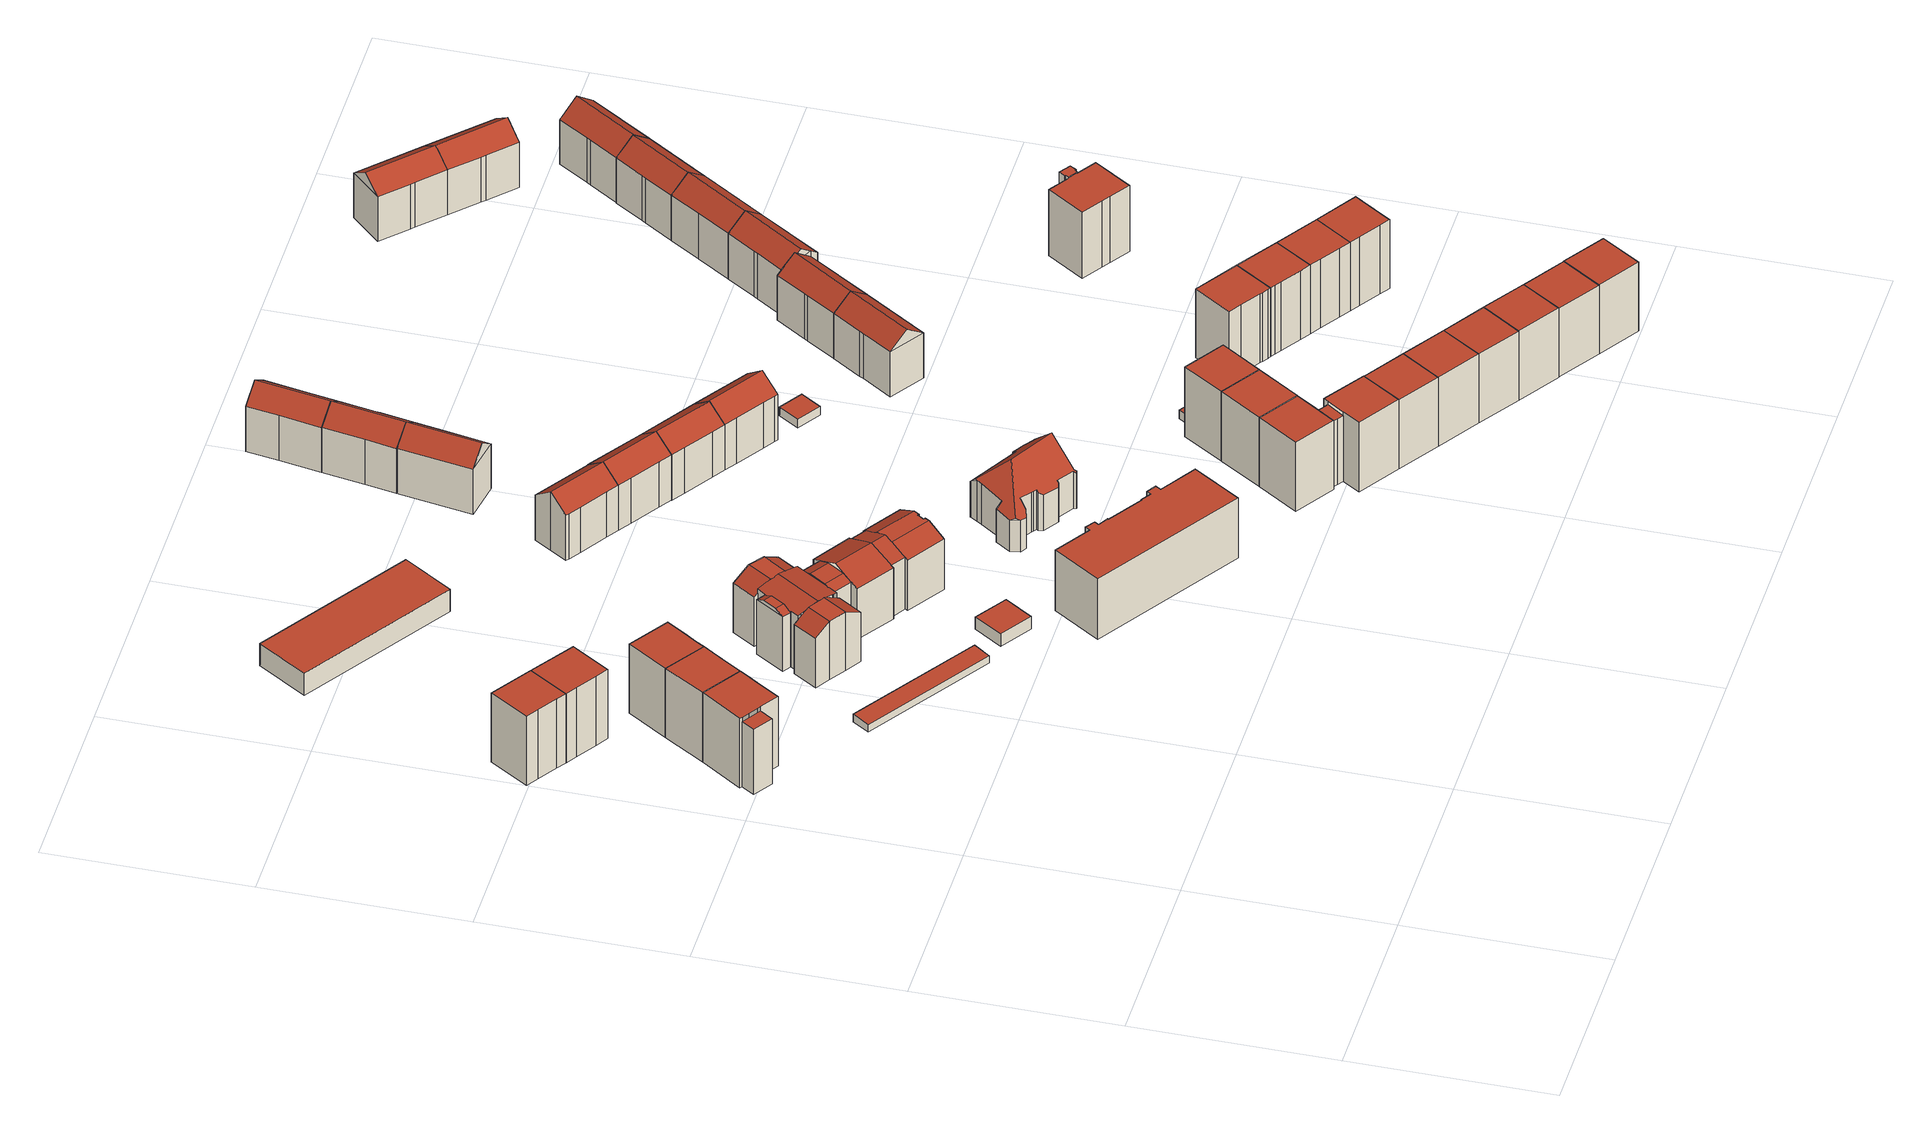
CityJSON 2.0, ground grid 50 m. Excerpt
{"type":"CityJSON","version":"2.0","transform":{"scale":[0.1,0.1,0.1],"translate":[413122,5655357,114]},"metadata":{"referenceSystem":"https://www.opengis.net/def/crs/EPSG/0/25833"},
"CityObjects":{
"building1":{"type":"Building","attributes":{"Gemeindeschluessel":14612000,"Geometrietyp2DReferenz":"3000","function":"31001_9998","roofType":"9999"},"children":["building1-1","building1-2"]},
"building1-1":{"type":"BuildingPart","attributes":{"Dachtyp_tdc":"tdcPolyFlatRoof","Dachneigung":0,"QualitaetDacherkennung":45,"Geometrietyp2DReferenz":"3000","measuredHeight":18.63,"roofType":"1000"},"parents":["building1"],"geometry":[{"type":"MultiSurface","lod":"2","boundaries":[[[0,1,2,3]],[[1,4,5,2]],[[6,0,3,7]],[[6,4,1,0]],[[3,2,5,7]]],"semantics":{"surfaces":[{"type":"WallSurface"},{"type":"RoofSurface"},{"type":"GroundSurface"}],"values":[0,0,0,1,2]}}]},
"building1-2":{"type":"BuildingPart","attributes":{"Dachtyp_tdc":"tdcPolyFlatRoof","Dachneigung":0,"QualitaetDacherkennung":56,"Geometrietyp2DReferenz":"3000","measuredHeight":19.78,"roofType":"1000"},"parents":["building1"],"geometry":[{"type":"MultiSurface","lod":"2","boundaries":[[[8,9,10,11]],[[9,12,13,10]],[[12,14,15,13]],[[14,16,17,15]],[[16,18,6,7,17]],[[19,5,4]],[[19,20,21,5]],[[20,22,23,21]],[[22,8,11,23]],[[22,20,19,18,16,14,12,9,8]],[[11,10,13,15,17,7,5,21,23]]],"semantics":{"surfaces":[{"type":"WallSurface"},{"type":"RoofSurface"},{"type":"GroundSurface"}],"values":[0,0,0,0,0,0,0,0,0,1,2]}}]},
"building2":{"type":"Building","attributes":{"Dachtyp_tdc":"tdcPolyFlatRoof","Gemeindeschluessel":14612000,"Dachneigung":0,"QualitaetDacherkennung":53,"Geometrietyp2DReferenz":"3000","measuredHeight":19.73,"function":"31001_9998","roofType":"1000"},"geometry":[{"type":"Solid","lod":"2","boundaries":[[[[24,25,26,27]],[[25,28,29,26]],[[28,30,31,29]],[[30,32,33,31]],[[32,34,35,33]],[[34,24,27,35]],[[34,32,30,28,25,24]],[[27,26,29,31,33,35]]]],"semantics":{"surfaces":[{"type":"WallSurface"},{"type":"RoofSurface"},{"type":"GroundSurface"}],"values":[[0,0,0,0,0,0,1,2]]}}]},
"building3":{"type":"Building","attributes":{"Dachtyp_tdc":"tdcPolyFlatRoof","Gemeindeschluessel":14612000,"Dachneigung":0,"QualitaetDacherkennung":61,"Geometrietyp2DReferenz":"3000","measuredHeight":19.73,"function":"31001_9998","roofType":"1000"},"geometry":[{"type":"Solid","lod":"2","boundaries":[[[[22,36,37,23]],[[36,38,39,37]],[[38,40,41,39]],[[40,42,43,41]],[[42,44,45,43]],[[44,8,11,45]],[[8,22,23,11]],[[8,44,42,40,38,36,22]],[[23,37,39,41,43,45,11]]]],"semantics":{"surfaces":[{"type":"WallSurface"},{"type":"RoofSurface"},{"type":"GroundSurface"}],"values":[[0,0,0,0,0,0,0,1,2]]}}]},
"building4":{"type":"Building","attributes":{"Dachtyp_tdc":"tdcPolyFlatRoof","Gemeindeschluessel":14612000,"Dachneigung":0,"QualitaetDacherkennung":51,"Geometrietyp2DReferenz":"3000","measuredHeight":19.72,"function":"31001_9998","roofType":"1000"},"geometry":[{"type":"Solid","lod":"2","boundaries":[[[[46,32,33,47]],[[32,30,31,33]],[[30,48,49,31]],[[48,50,51,49]],[[50,52,53,51]],[[52,46,47,53]],[[52,50,48,30,32,46]],[[47,33,31,49,51,53]]]],"semantics":{"surfaces":[{"type":"WallSurface"},{"type":"RoofSurface"},{"type":"GroundSurface"}],"values":[[0,0,0,0,0,0,1,2]]}}]},
"building5":{"type":"Building","attributes":{"Dachtyp_tdc":"tdcPolyFlatRoof","Gemeindeschluessel":14612000,"Dachneigung":0,"QualitaetDacherkennung":56,"Geometrietyp2DReferenz":"3000","measuredHeight":19.7,"function":"31001_9998","roofType":"1000"},"geometry":[{"type":"Solid","lod":"2","boundaries":[[[[54,55,56,57]],[[55,58,39,56]],[[58,59,37,39]],[[59,60,61,37]],[[60,62,63,61]],[[62,64,65,63]],[[64,54,57,65]],[[64,62,60,59,58,55,54]],[[57,56,39,37,61,63,65]]]],"semantics":{"surfaces":[{"type":"WallSurface"},{"type":"RoofSurface"},{"type":"GroundSurface"}],"values":[[0,0,0,0,0,0,0,1,2]]}}]},
"building6":{"type":"Building","attributes":{"Dachtyp_tdc":"tdcPolyFlatRoof","Gemeindeschluessel":14612000,"Dachneigung":2.85,"QualitaetDacherkennung":81,"Geometrietyp2DReferenz":"3000","measuredHeight":2.35,"function":"31001_2463","roofType":"2100"},"geometry":[{"type":"Solid","lod":"2","boundaries":[[[[66,67,68,69]],[[67,70,71,68]],[[70,72,73,71]],[[72,66,69,73]],[[72,70,67,66]],[[69,68,71,73]]]],"semantics":{"surfaces":[{"type":"WallSurface"},{"type":"RoofSurface"},{"type":"GroundSurface"}],"values":[[0,0,0,0,1,2]]}}]},
"building7":{"type":"Building","attributes":{"Dachtyp_tdc":"tdcPolyFlatRoof","Gemeindeschluessel":14612000,"Dachneigung":0,"QualitaetDacherkennung":74,"Geometrietyp2DReferenz":"3000","measuredHeight":3.48,"function":"31001_9998","roofType":"1000"},"geometry":[{"type":"Solid","lod":"2","boundaries":[[[[74,75,76,77]],[[75,78,79,76]],[[78,80,81,79]],[[80,74,77,81]],[[80,78,75,74]],[[77,76,79,81]]]],"semantics":{"surfaces":[{"type":"WallSurface"},{"type":"RoofSurface"},{"type":"GroundSurface"}],"values":[[0,0,0,0,1,2]]}}]},
"building8":{"type":"Building","attributes":{"Dachtyp_tdc":"tdcPolyFlatRoof","Gemeindeschluessel":14612000,"Dachneigung":0,"QualitaetDacherkennung":88,"Geometrietyp2DReferenz":"3000","measuredHeight":6.28,"function":"31001_9998","roofType":"1000"},"geometry":[{"type":"Solid","lod":"2","boundaries":[[[[82,83,84,85]],[[82,86,87,83]],[[84,88,89,85]],[[83,87,88,84]],[[87,86,89,88]],[[86,82,85,89]]]],"semantics":{"surfaces":[{"type":"WallSurface"},{"type":"RoofSurface"},{"type":"GroundSurface"}],"values":[[0,1,2,0,0,0]]}}]},
"building9":{"type":"Building","attributes":{"Gemeindeschluessel":14612000,"Geometrietyp2DReferenz":"3000","function":"31001_9998","roofType":"9999"},"children":["building9-1","building9-2","building9-3","building9-4","building9-5","building9-6","building9-7","building9-8"]},
"building9-1":{"type":"BuildingPart","attributes":{"Dachtyp_tdc":"tdcGableRoof","Dachneigung":22.17,"QualitaetDacherkennung":60,"Geometrietyp2DReferenz":"3000","measuredHeight":17.48,"roofType":"3100"},"parents":["building9"],"geometry":[{"type":"MultiSurface","lod":"2","boundaries":[[[90,91,92,93]],[[91,94,95,92]],[[96,97,98,99]],[[97,100,101,98]],[[100,102,103,101]],[[102,104,103]],[[105,106,107]],[[105,90,93,106]],[[108,102,100,97,96,109,110,111]],[[111,112,113,94,91,90,105,108]],[[93,92,95,114,99,98,101,103,115,116,117,106]]],"semantics":{"surfaces":[{"type":"WallSurface"},{"type":"RoofSurface"},{"type":"GroundSurface"}],"values":[0,0,0,0,0,0,0,0,1,1,2]}}]},
"building9-2":{"type":"BuildingPart","attributes":{"Dachtyp_tdc":"tdcCutGableRoof","Dachneigung":24.83,"QualitaetDacherkennung":53,"Geometrietyp2DReferenz":"3000","measuredHeight":16.72,"roofType":"9999"},"parents":["building9"],"geometry":[{"type":"MultiSurface","lod":"2","boundaries":[[[118,119,120,121]],[[119,122,123,120]],[[122,124,125,123]],[[124,126,127,125]],[[126,128,129,127]],[[130,131,132,133]],[[131,134,135,132]],[[134,136,137,135]],[[136,138,139,137]],[[138,140,141,139]],[[140,118,121,141]],[[136,134,131,130,142,143,144]],[[145,146,147,128,126,124,122]],[[144,148,149,145,122,119,118,140,138,136]],[[121,120,123,125,127,129,150,151,133,132,135,137,139,141]]],"semantics":{"surfaces":[{"type":"WallSurface"},{"type":"RoofSurface"},{"type":"GroundSurface"}],"values":[0,0,0,0,0,0,0,0,0,0,0,1,1,1,2]}}]},
"building9-3":{"type":"BuildingPart","attributes":{"Dachtyp_tdc":"tdcGableRoof","Dachneigung":21.96,"QualitaetDacherkennung":65,"Geometrietyp2DReferenz":"3000","measuredHeight":17.43,"roofType":"3100"},"parents":["building9"],"geometry":[{"type":"MultiSurface","lod":"2","boundaries":[[[128,96,99,129]],[[152,95,94]],[[152,153,133,95]],[[153,130,133]],[[128,146,154,149,155,156,157,110,96]],[[152,112,156,155,148,158,143,153]],[[99,114,95,133,151,150,129]]],"semantics":{"surfaces":[{"type":"WallSurface"},{"type":"RoofSurface"},{"type":"GroundSurface"}],"values":[0,0,0,0,1,1,2]}}]},
"building9-4":{"type":"BuildingPart","attributes":{"Dachtyp_tdc":"tdcCutGableRoof","Dachneigung":28.49,"QualitaetDacherkennung":46,"Geometrietyp2DReferenz":"3000","measuredHeight":16.68,"roofType":"9999"},"parents":["building9"],"geometry":[{"type":"MultiSurface","lod":"2","boundaries":[[[159,160,161,162]],[[160,163,164,161]],[[163,165,166,164]],[[165,167,168,166]],[[167,169,170,168]],[[169,171,172,170]],[[171,173,174,172]],[[165,163,160,159,175,176,177]],[[178,179,173,171,169,167]],[[177,180,181,178,167,165]],[[162,161,164,166,168,170,172,174,182,183]]],"semantics":{"surfaces":[{"type":"WallSurface"},{"type":"RoofSurface"},{"type":"GroundSurface"}],"values":[0,0,0,0,0,0,0,1,1,1,2]}}]},
"building9-5":{"type":"BuildingPart","attributes":{"Dachtyp_tdc":"tdcCutGableRoof","Dachneigung":29.51,"QualitaetDacherkennung":45,"Geometrietyp2DReferenz":"3000","measuredHeight":16.69,"roofType":"9999"},"parents":["building9"],"geometry":[{"type":"MultiSurface","lod":"2","boundaries":[[[184,185,186,187,188,189,190,191]],[[192,193,194,195,196,197,198]],[[191,199,200,192,198,184]],[[201,202,203,204,205,206,207,208,209,210,211,212]],[[188,187,202,201]],[[187,186,203,202]],[[186,185,204,203]],[[185,184,205,204]],[[184,198,206,205]],[[198,197,207,206]],[[197,196,208,207]],[[196,195,209,208]],[[195,194,210,209]]],"semantics":{"surfaces":[{"type":"RoofSurface"},{"type":"GroundSurface"},{"type":"WallSurface"}],"values":[0,0,0,1,2,2,2,2,2,2,2,2,2]}}]},
"building9-6":{"type":"BuildingPart","attributes":{"Dachtyp_tdc":"tdcCutGableRoof","Dachneigung":0.643,"QualitaetDacherkennung":54,"Geometrietyp2DReferenz":"3000","measuredHeight":16.39,"roofType":"9999"},"parents":["building9"],"geometry":[{"type":"MultiSurface","lod":"2","boundaries":[[[104,213,214,103]],[[215,107,106,216]],[[217,218,213,104,219]],[[220,107,215,221,222]],[[219,223,220,222,217]],[[103,214,224,225,216,106,117,116,115]]],"semantics":{"surfaces":[{"type":"WallSurface"},{"type":"RoofSurface"},{"type":"GroundSurface"}],"values":[0,0,1,1,1,2]}}]},
"building9-7":{"type":"BuildingPart","attributes":{"Dachtyp_tdc":"tdcGableRoof","Dachneigung":10.45,"QualitaetDacherkennung":48,"Geometrietyp2DReferenz":"3000","measuredHeight":16.95,"roofType":"3100"},"parents":["building9"],"geometry":[{"type":"MultiSurface","lod":"2","boundaries":[[[226,227,228]],[[226,229,159,162,227]],[[230,231,216,174,173]],[[231,215,216]],[[232,214,213]],[[232,233,188,201,214]],[[234,235,236,210,194]],[[235,237,238,239,236]],[[237,235,234,240,200,241,242,180,243,176,229,226,244,245]],[[246,247,248,178,181,242,241,199,249,190,250]],[[232,246,250,233]],[[230,248,247,231]],[[231,247,246,232,218,251,252,221]],[[227,162,183,182,174,216,225,224,214,201,212,211,210,236,239]]],"semantics":{"surfaces":[{"type":"WallSurface"},{"type":"RoofSurface"},{"type":"GroundSurface"}],"values":[0,0,0,0,0,0,0,0,1,1,0,0,0,2]}}]},
"building9-8":{"type":"BuildingPart","attributes":{"Dachtyp_tdc":"tdcCutGableRoof","Dachneigung":0.31,"QualitaetDacherkennung":66,"Geometrietyp2DReferenz":"3000","measuredHeight":16.68,"roofType":"9999"},"parents":["building9"],"geometry":[{"type":"MultiSurface","lod":"2","boundaries":[[[238,253,254,239]],[[253,255,256,254]],[[255,228,227,256]],[[253,238,245,257,258]],[[255,253,258,259]],[[228,255,259,260,244]],[[259,258,257,260]],[[239,254,256,227]]],"semantics":{"surfaces":[{"type":"WallSurface"},{"type":"RoofSurface"},{"type":"GroundSurface"}],"values":[0,0,0,1,0,1,1,2]}}]},
"building10":{"type":"Building","attributes":{"Dachtyp_tdc":"tdcPolyFlatRoof","Gemeindeschluessel":14612000,"Dachneigung":0,"QualitaetDacherkennung":53,"Geometrietyp2DReferenz":"3000","measuredHeight":17.17,"function":"31001_9998","roofType":"1000"},"geometry":[{"type":"Solid","lod":"2","boundaries":[[[[261,262,263,264]],[[262,265,266,263]],[[265,267,268,266]],[[267,269,270,268]],[[269,271,272,270]],[[271,273,274,272]],[[273,275,276,274]],[[275,277,278,276]],[[277,279,280,278]],[[279,281,282,280]],[[281,283,284,282]],[[283,285,286,284]],[[285,287,288,286]],[[287,289,290,288]],[[289,291,292,290]],[[291,261,264,292]],[[291,289,287,285,283,281,279,277,275,273,271,269,267,265,262,261]],[[264,263,266,268,270,272,274,276,278,280,282,284,286,288,290,292]]]],"semantics":{"surfaces":[{"type":"WallSurface"},{"type":"RoofSurface"},{"type":"GroundSurface"}],"values":[[0,0,0,0,0,0,0,0,0,0,0,0,0,0,0,0,1,2]]}}]},
"building11":{"type":"Building","attributes":{"Dachtyp_tdc":"tdcGableRoof","Gemeindeschluessel":14612000,"Dachneigung":36.91,"QualitaetDacherkennung":78,"Geometrietyp2DReferenz":"3000","measuredHeight":16.64,"function":"31001_9998","roofType":"3100"},"geometry":[{"type":"Solid","lod":"2","boundaries":[[[[293,294,295,296]],[[294,297,298,295]],[[297,299,300,298]],[[299,301,302,300]],[[301,303,304,302]],[[303,305,306,304]],[[305,307,308,306]],[[307,309,310,308]],[[309,293,296,310]],[[305,303,301,299,297,294,293]],[[293,309,307,305]],[[296,295,298,300,302,304,306,308,310]]]],"semantics":{"surfaces":[{"type":"WallSurface"},{"type":"RoofSurface"},{"type":"GroundSurface"}],"values":[[0,0,0,0,0,0,0,0,0,1,1,2]]}}]},
"building12":{"type":"Building","attributes":{"Dachtyp_tdc":"tdcFreeFormRoof","Gemeindeschluessel":14612000,"Dachneigung":39.44,"QualitaetDacherkennung":26,"Geometrietyp2DReferenz":"3000","measuredHeight":16.74,"function":"31001_9998","roofType":"5000"},"geometry":[{"type":"Solid","lod":"2","boundaries":[[[[311,312,313,314]],[[312,315,316,313]],[[315,317,318,316]],[[317,319,320,318]],[[319,321,322,320]],[[321,323,324,322]],[[323,325,326,324]],[[325,327,328,326]],[[327,329,330,328]],[[329,331,332,330]],[[331,333,334,332]],[[333,335,336,334]],[[335,337,338,336]],[[337,339,340,338]],[[339,341,342,340]],[[341,343,344,342]],[[343,345,346,344]],[[345,347,348,346]],[[347,349,350,348]],[[349,351,352,350]],[[351,353,354,352]],[[353,355,356,354]],[[355,357,358,356]],[[357,359,360,358]],[[359,361,362,360]],[[361,363,364,362]],[[363,365,366,364]],[[365,367,368,366]],[[367,369,370,368]],[[369,371,372,370]],[[371,373,374,372]],[[373,375,376,374]],[[375,377,378,376]],[[377,311,314,378]],[[379,380,363,361,359,357,355,381]],[[351,349,347,345,343,341,339,337,335,333,331,329,327,325,323,382,379,381,353]],[[382,321,319,317,315,312,311,377,375,373,371,369,367,365,380,379]],[[323,321,382]],[[355,353,381]],[[365,363,380]],[[314,313,316,318,320,322,324,326,328,330,332,334,336,338,340,342,344,346,348,350,352,354,356,358,360,362,364,366,368,370,372,374,376,378]]]],"semantics":{"surfaces":[{"type":"WallSurface"},{"type":"RoofSurface"},{"type":"GroundSurface"}],"values":[[0,0,0,0,0,0,0,0,0,0,0,0,0,0,0,0,0,0,0,0,0,0,0,0,0,0,0,0,0,0,0,0,0,0,1,1,1,0,0,0,2]]}}]},
"building13":{"type":"Building","attributes":{"Dachtyp_tdc":"tdcPolyFlatRoof","Gemeindeschluessel":14612000,"Dachneigung":0,"QualitaetDacherkennung":52,"Geometrietyp2DReferenz":"3000","measuredHeight":19.68,"function":"31001_9998","roofType":"1000"},"geometry":[{"type":"Solid","lod":"2","boundaries":[[[[383,384,385,386]],[[384,387,388,385]],[[387,389,390,388]],[[389,391,392,390]],[[391,393,394,392]],[[393,383,386,394]],[[393,391,389,387,384,383]],[[386,385,388,390,392,394]]]],"semantics":{"surfaces":[{"type":"WallSurface"},{"type":"RoofSurface"},{"type":"GroundSurface"}],"values":[[0,0,0,0,0,0,1,2]]}}]},
"building14":{"type":"Building","attributes":{"Dachtyp_tdc":"tdcGableRoof","Gemeindeschluessel":14612000,"Dachneigung":36.94,"QualitaetDacherkennung":76,"Geometrietyp2DReferenz":"3000","measuredHeight":16.65,"function":"31001_9998","roofType":"3100"},"geometry":[{"type":"Solid","lod":"2","boundaries":[[[[395,294,295,396]],[[294,293,296,295]],[[293,397,310,296]],[[397,398,399,310]],[[398,400,401,399]],[[400,402,403,401]],[[402,404,405,403]],[[404,395,396,405]],[[400,398,397,293]],[[293,294,395,404,402,400]],[[396,295,296,310,399,401,403,405]]]],"semantics":{"surfaces":[{"type":"WallSurface"},{"type":"RoofSurface"},{"type":"GroundSurface"}],"values":[[0,0,0,0,0,0,0,0,1,1,2]]}}]},
"building15":{"type":"Building","attributes":{"Gemeindeschluessel":14612000,"Geometrietyp2DReferenz":"3000","function":"31001_9998","roofType":"9999"},"children":["building15-1","building15-2"]},
"building15-1":{"type":"BuildingPart","attributes":{"Dachtyp_tdc":"tdcPolyFlatRoof","Dachneigung":0,"QualitaetDacherkennung":47,"Geometrietyp2DReferenz":"3000","measuredHeight":19.75,"roofType":"1000"},"parents":["building15"],"geometry":[{"type":"MultiSurface","lod":"2","boundaries":[[[406,407,408,409]],[[407,410,411,408]],[[410,412,411]],[[413,414,415]],[[413,416,417,414]],[[416,418,419,417]],[[418,406,409,419]],[[418,416,413,410,407,406]],[[409,408,411,414,417,419]]],"semantics":{"surfaces":[{"type":"WallSurface"},{"type":"RoofSurface"},{"type":"GroundSurface"}],"values":[0,0,0,0,0,0,0,1,2]}}]},
"building15-2":{"type":"BuildingPart","attributes":{"Dachtyp_tdc":"tdcPolyFlatRoof","Dachneigung":0,"QualitaetDacherkennung":51,"Geometrietyp2DReferenz":"3000","measuredHeight":18.64,"roofType":"1000"},"parents":["building15"],"geometry":[{"type":"MultiSurface","lod":"2","boundaries":[[[412,420,421,411]],[[420,422,423,421]],[[422,424,425,423]],[[424,426,427,425]],[[426,415,414,427]],[[426,424,422,420,412,415]],[[414,411,421,423,425,427]]],"semantics":{"surfaces":[{"type":"WallSurface"},{"type":"RoofSurface"},{"type":"GroundSurface"}],"values":[0,0,0,0,0,1,2]}}]},
"building16":{"type":"Building","attributes":{"Dachtyp_tdc":"tdcFreeFormRoof","Gemeindeschluessel":14612000,"Dachneigung":37.18,"QualitaetDacherkennung":86,"Geometrietyp2DReferenz":"3000","measuredHeight":16.64,"function":"31001_9998","roofType":"5000"},"geometry":[{"type":"Solid","lod":"2","boundaries":[[[[428,429,430,431]],[[429,432,433,430]],[[432,434,435,433]],[[434,436,437,435]],[[436,428,431,437]],[[434,432,429,438,439]],[[439,438,428,436]],[[429,428,438]],[[436,434,439]],[[431,430,433,435,437]]]],"semantics":{"surfaces":[{"type":"WallSurface"},{"type":"RoofSurface"},{"type":"GroundSurface"}],"values":[[0,0,0,0,0,1,1,0,0,2]]}}]},
"building17":{"type":"Building","attributes":{"Dachtyp_tdc":"tdcPolyFlatRoof","Gemeindeschluessel":14612000,"Dachneigung":0,"QualitaetDacherkennung":56,"Geometrietyp2DReferenz":"3000","measuredHeight":19.83,"function":"31001_9998","roofType":"1000"},"geometry":[{"type":"Solid","lod":"2","boundaries":[[[[440,441,442,443]],[[441,444,445,442]],[[444,446,447,445]],[[446,440,443,447]],[[446,444,441,440]],[[443,442,445,447]]]],"semantics":{"surfaces":[{"type":"WallSurface"},{"type":"RoofSurface"},{"type":"GroundSurface"}],"values":[[0,0,0,0,1,2]]}}]},
"building18":{"type":"Building","attributes":{"Dachtyp_tdc":"tdcGableRoof","Gemeindeschluessel":14612000,"Dachneigung":37.13,"QualitaetDacherkennung":75,"Geometrietyp2DReferenz":"3000","measuredHeight":16.68,"function":"31001_9998","roofType":"3100"},"geometry":[{"type":"Solid","lod":"2","boundaries":[[[[448,402,449,450]],[[402,400,451,449]],[[400,398,452,451]],[[398,453,454,452]],[[453,455,456,454]],[[455,457,458,456]],[[457,459,460,458]],[[459,448,450,460]],[[455,453,398,400]],[[400,402,448,459,457,455]],[[450,449,451,452,454,456,458,460]]]],"semantics":{"surfaces":[{"type":"WallSurface"},{"type":"RoofSurface"},{"type":"GroundSurface"}],"values":[[0,0,0,0,0,0,0,0,1,1,2]]}}]},
"building19":{"type":"Building","attributes":{"Dachtyp_tdc":"tdcPolyFlatRoof","Gemeindeschluessel":14612000,"Dachneigung":0,"QualitaetDacherkennung":50,"Geometrietyp2DReferenz":"3000","measuredHeight":19.74,"function":"31001_9998","roofType":"1000"},"geometry":[{"type":"Solid","lod":"2","boundaries":[[[[461,462,463,464]],[[462,465,409,463]],[[465,466,419,409]],[[466,461,464,419]],[[466,465,462,461]],[[464,463,409,419]]]],"semantics":{"surfaces":[{"type":"WallSurface"},{"type":"RoofSurface"},{"type":"GroundSurface"}],"values":[[0,0,0,0,1,2]]}}]},
"building20":{"type":"Building","attributes":{"Dachtyp_tdc":"tdcGableRoof","Gemeindeschluessel":14612000,"Dachneigung":37.12,"QualitaetDacherkennung":90,"Geometrietyp2DReferenz":"3000","measuredHeight":16.62,"function":"31001_9998","roofType":"3100"},"geometry":[{"type":"Solid","lod":"2","boundaries":[[[[467,468,430,469]],[[468,470,471,430]],[[470,472,431,471]],[[472,473,474,431]],[[473,475,476,474]],[[475,477,478,476]],[[477,479,480,478]],[[479,481,482,480]],[[481,467,469,482]],[[477,475,473,472,470]],[[470,468,467,481,479,477]],[[469,430,471,431,474,476,478,480,482]]]],"semantics":{"surfaces":[{"type":"WallSurface"},{"type":"RoofSurface"},{"type":"GroundSurface"}],"values":[[0,0,0,0,0,0,0,0,0,1,1,2]]}}]},
"building21":{"type":"Building","attributes":{"Dachtyp_tdc":"tdcPolyFlatRoof","Gemeindeschluessel":14612000,"Dachneigung":0,"QualitaetDacherkennung":47,"Geometrietyp2DReferenz":"3000","measuredHeight":19.8,"function":"31001_9998","roofType":"1000"},"geometry":[{"type":"Solid","lod":"2","boundaries":[[[[440,446,447,443]],[[446,483,484,447]],[[483,485,486,484]],[[485,487,488,486]],[[487,489,490,488]],[[489,491,492,490]],[[491,440,443,492]],[[491,489,487,485,483,446,440]],[[443,447,484,486,488,490,492]]]],"semantics":{"surfaces":[{"type":"WallSurface"},{"type":"RoofSurface"},{"type":"GroundSurface"}],"values":[[0,0,0,0,0,0,0,1,2]]}}]},
"building22":{"type":"Building","attributes":{"Dachtyp_tdc":"tdcFreeFormRoof","Gemeindeschluessel":14612000,"Dachneigung":37.3,"QualitaetDacherkennung":72,"Geometrietyp2DReferenz":"3000","measuredHeight":16.7,"function":"31001_9998","roofType":"5000"},"geometry":[{"type":"Solid","lod":"2","boundaries":[[[[457,453,454,458]],[[453,493,494,454]],[[493,495,496,494]],[[495,497,498,496]],[[497,499,500,498]],[[499,501,502,500]],[[501,457,458,502]],[[503,493,453,504]],[[497,495,503,504,457,501,499]],[[453,457,504]],[[495,493,503]],[[458,454,494,496,498,500,502]]]],"semantics":{"surfaces":[{"type":"WallSurface"},{"type":"RoofSurface"},{"type":"GroundSurface"}],"values":[[0,0,0,0,0,0,0,1,1,0,0,2]]}}]},
"building23":{"type":"Building","attributes":{"Dachtyp_tdc":"tdcPolyFlatRoof","Gemeindeschluessel":14612000,"Dachneigung":0,"QualitaetDacherkennung":51,"Geometrietyp2DReferenz":"3000","measuredHeight":19.74,"function":"31001_9998","roofType":"1000"},"geometry":[{"type":"Solid","lod":"2","boundaries":[[[[505,506,507,508]],[[506,462,463,507]],[[462,461,464,463]],[[461,505,508,464]],[[461,462,506,505]],[[508,507,463,464]]]],"semantics":{"surfaces":[{"type":"WallSurface"},{"type":"RoofSurface"},{"type":"GroundSurface"}],"values":[[0,0,0,0,1,2]]}}]},
"building24":{"type":"Building","attributes":{"Dachtyp_tdc":"tdcFreeFormRoof","Gemeindeschluessel":14612000,"Dachneigung":36.94,"QualitaetDacherkennung":91,"Geometrietyp2DReferenz":"3000","measuredHeight":16.63,"function":"31001_9998","roofType":"5000"},"geometry":[{"type":"Solid","lod":"2","boundaries":[[[[509,510,511,512]],[[510,513,514,511]],[[513,515,516,514]],[[515,517,518,516]],[[517,519,520,518]],[[519,479,521,520]],[[479,509,512,521]],[[519,517,515,522,477,479]],[[477,522,513,510,509]],[[509,479,477]],[[515,513,522]],[[512,511,514,516,518,520,521]]]],"semantics":{"surfaces":[{"type":"WallSurface"},{"type":"RoofSurface"},{"type":"GroundSurface"}],"values":[[0,0,0,0,0,0,0,1,1,0,0,2]]}}]},
"building25":{"type":"Building","attributes":{"Dachtyp_tdc":"tdcPolyFlatRoof","Gemeindeschluessel":14612000,"Dachneigung":0,"QualitaetDacherkennung":51,"Geometrietyp2DReferenz":"3000","measuredHeight":2.5,"function":"31001_9998","roofType":"1000"},"geometry":[{"type":"Solid","lod":"2","boundaries":[[[[523,524,525,486]],[[524,526,527,525]],[[526,528,490,527]],[[528,529,488,490]],[[529,523,486,488]],[[529,528,526,524,523]],[[486,525,527,490,488]]]],"semantics":{"surfaces":[{"type":"WallSurface"},{"type":"RoofSurface"},{"type":"GroundSurface"}],"values":[[0,0,0,0,0,1,2]]}}]},
"building26":{"type":"Building","attributes":{"Dachtyp_tdc":"tdcPolyFlatRoof","Gemeindeschluessel":14612000,"Dachneigung":0,"QualitaetDacherkennung":51,"Geometrietyp2DReferenz":"3000","measuredHeight":19.74,"function":"31001_9998","roofType":"1000"},"geometry":[{"type":"Solid","lod":"2","boundaries":[[[[530,531,507,508]],[[532,533,531,530]],[[533,506,507,531]],[[506,505,508,507]],[[505,532,530,508]],[[505,506,533,532]]]],"semantics":{"surfaces":[{"type":"GroundSurface"},{"type":"WallSurface"},{"type":"RoofSurface"}],"values":[[0,1,1,1,1,2]]}}]},
"building27":{"type":"Building","attributes":{"Dachtyp_tdc":"tdcPolyFlatRoof","Gemeindeschluessel":14612000,"Dachneigung":0,"QualitaetDacherkennung":86,"Geometrietyp2DReferenz":"3000","measuredHeight":2.42,"function":"31001_9998","roofType":"1000"},"geometry":[{"type":"Solid","lod":"2","boundaries":[[[[534,535,536,537]],[[535,538,539,536]],[[538,540,541,539]],[[540,534,537,541]],[[540,538,535,534]],[[537,536,539,541]]]],"semantics":{"surfaces":[{"type":"WallSurface"},{"type":"RoofSurface"},{"type":"GroundSurface"}],"values":[[0,0,0,0,1,2]]}}]},
"building28":{"type":"Building","attributes":{"Dachtyp_tdc":"tdcPolyFlatRoof","Gemeindeschluessel":14612000,"Dachneigung":0,"QualitaetDacherkennung":48,"Geometrietyp2DReferenz":"3000","measuredHeight":19.73,"function":"31001_9998","roofType":"1000"},"geometry":[{"type":"Solid","lod":"2","boundaries":[[[[542,543,544,545]],[[543,546,531,544]],[[546,547,530,531]],[[547,542,545,530]],[[547,546,543,542]],[[545,544,531,530]]]],"semantics":{"surfaces":[{"type":"WallSurface"},{"type":"RoofSurface"},{"type":"GroundSurface"}],"values":[[0,0,0,0,1,2]]}}]},
"building29":{"type":"Building","attributes":{"Dachtyp_tdc":"tdcPolyFlatRoof","Gemeindeschluessel":14612000,"Dachneigung":0,"QualitaetDacherkennung":49,"Geometrietyp2DReferenz":"3000","measuredHeight":19.69,"function":"31001_9998","roofType":"1000"},"geometry":[{"type":"Solid","lod":"2","boundaries":[[[[548,549,550,551]],[[549,552,553,550]],[[552,554,555,553]],[[554,548,551,555]],[[554,552,549,548]],[[551,550,553,555]]]],"semantics":{"surfaces":[{"type":"WallSurface"},{"type":"RoofSurface"},{"type":"GroundSurface"}],"values":[[0,0,0,0,1,2]]}}]},
"building30":{"type":"Building","attributes":{"Dachtyp_tdc":"tdcFreeFormRoof","Gemeindeschluessel":14612000,"Dachneigung":37.04,"QualitaetDacherkennung":83,"Geometrietyp2DReferenz":"3000","measuredHeight":16.62,"function":"31001_9998","roofType":"5000"},"geometry":[{"type":"Solid","lod":"2","boundaries":[[[[556,557,558,559]],[[557,560,561,558]],[[560,562,563,561]],[[562,564,565,563]],[[564,566,567,565]],[[566,556,559,567]],[[566,564,568,569]],[[568,562,560,557,556,569]],[[556,566,569]],[[564,562,568]],[[559,558,561,563,565,567]]]],"semantics":{"surfaces":[{"type":"WallSurface"},{"type":"RoofSurface"},{"type":"GroundSurface"}],"values":[[0,0,0,0,0,0,1,1,0,0,2]]}}]},
"building31":{"type":"Building","attributes":{"Dachtyp_tdc":"tdcPolyFlatRoof","Gemeindeschluessel":14612000,"Dachneigung":0,"QualitaetDacherkennung":49,"Geometrietyp2DReferenz":"3000","measuredHeight":19.62,"function":"31001_9998","roofType":"1000"},"geometry":[{"type":"Solid","lod":"2","boundaries":[[[[570,571,572,573]],[[571,574,575,572]],[[574,576,577,575]],[[576,578,579,577]],[[578,580,581,579]],[[580,582,583,581]],[[582,584,585,583]],[[584,570,573,585]],[[584,582,580,578,576,574,571,570]],[[573,572,575,577,579,581,583,585]]]],"semantics":{"surfaces":[{"type":"WallSurface"},{"type":"RoofSurface"},{"type":"GroundSurface"}],"values":[[0,0,0,0,0,0,0,0,1,2]]}}]},
"building32":{"type":"Building","attributes":{"Dachtyp_tdc":"tdcPolyFlatRoof","Gemeindeschluessel":14612000,"Dachneigung":0,"QualitaetDacherkennung":51,"Geometrietyp2DReferenz":"3000","measuredHeight":19.71,"function":"31001_9998","roofType":"1000"},"geometry":[{"type":"Solid","lod":"2","boundaries":[[[[586,587,588,589]],[[587,590,550,588]],[[590,591,551,550]],[[591,586,589,551]],[[591,590,587,586]],[[589,588,550,551]]]],"semantics":{"surfaces":[{"type":"WallSurface"},{"type":"RoofSurface"},{"type":"GroundSurface"}],"values":[[0,0,0,0,1,2]]}}]},
"building33":{"type":"Building","attributes":{"Dachtyp_tdc":"tdcPolyFlatRoof","Gemeindeschluessel":14612000,"Dachneigung":0,"QualitaetDacherkennung":51,"Geometrietyp2DReferenz":"3000","measuredHeight":19.56,"function":"31001_9998","roofType":"1000"},"geometry":[{"type":"Solid","lod":"2","boundaries":[[[[576,592,593,577]],[[592,594,595,593]],[[592,576,578,596,597,598,594]],[[595,599,600,601,579,577,593]],[[594,598,599,595]],[[598,597,600,599]],[[597,596,601,600]],[[596,578,579,601]],[[578,576,577,579]]]],"semantics":{"surfaces":[{"type":"WallSurface"},{"type":"RoofSurface"},{"type":"GroundSurface"}],"values":[[0,0,1,2,0,0,0,0,0]]}}]},
"building34":{"type":"Building","attributes":{"Dachtyp_tdc":"tdcFreeFormRoof","Gemeindeschluessel":14612000,"Dachneigung":37.14,"QualitaetDacherkennung":85,"Geometrietyp2DReferenz":"3000","measuredHeight":16.66,"function":"31001_9998","roofType":"5000"},"geometry":[{"type":"Solid","lod":"2","boundaries":[[[[562,602,603,563]],[[602,604,605,603]],[[604,606,607,605]],[[606,608,609,607]],[[608,610,611,609]],[[610,564,565,611]],[[564,562,563,565]],[[564,610,612,568]],[[608,606,604,602,562,568,612]],[[562,564,568]],[[610,608,612]],[[563,603,605,607,609,611,565]]]],"semantics":{"surfaces":[{"type":"WallSurface"},{"type":"RoofSurface"},{"type":"GroundSurface"}],"values":[[0,0,0,0,0,0,0,1,1,0,0,2]]}}]},
"building35":{"type":"Building","attributes":{"Dachtyp_tdc":"tdcPolyFlatRoof","Gemeindeschluessel":14612000,"Dachneigung":0,"QualitaetDacherkennung":54,"Geometrietyp2DReferenz":"3000","measuredHeight":19.62,"function":"31001_9998","roofType":"1000"},"geometry":[{"type":"Solid","lod":"2","boundaries":[[[[613,594,595,614]],[[594,592,593,595]],[[592,615,616,593]],[[615,617,618,616]],[[617,619,620,618]],[[619,613,614,620]],[[619,617,615,592,594,613]],[[614,595,593,616,618,620]]]],"semantics":{"surfaces":[{"type":"WallSurface"},{"type":"RoofSurface"},{"type":"GroundSurface"}],"values":[[0,0,0,0,0,0,1,2]]}}]},
"building36":{"type":"Building","attributes":{"Dachtyp_tdc":"tdcPolyFlatRoof","Gemeindeschluessel":14612000,"Dachneigung":0,"QualitaetDacherkennung":56,"Geometrietyp2DReferenz":"3000","measuredHeight":19.61,"function":"31001_9998","roofType":"1000"},"geometry":[{"type":"Solid","lod":"2","boundaries":[[[[621,622,623,624]],[[622,617,618,623]],[[617,615,616,618]],[[615,625,626,616]],[[625,627,628,626]],[[627,629,630,628]],[[629,631,632,630]],[[631,621,624,632]],[[631,629,627,625,615,617,622,621]],[[624,623,618,616,626,628,630,632]]]],"semantics":{"surfaces":[{"type":"WallSurface"},{"type":"RoofSurface"},{"type":"GroundSurface"}],"values":[[0,0,0,0,0,0,0,0,1,2]]}}]},
"building37":{"type":"Building","attributes":{"Dachtyp_tdc":"tdcFreeFormRoof","Gemeindeschluessel":14612000,"Dachneigung":37.2,"QualitaetDacherkennung":84,"Geometrietyp2DReferenz":"3000","measuredHeight":16.69,"function":"31001_9998","roofType":"5000"},"geometry":[{"type":"Solid","lod":"2","boundaries":[[[[633,634,635,636]],[[634,637,638,635]],[[637,639,640,638]],[[639,641,642,640]],[[641,643,644,642]],[[643,645,646,644]],[[645,633,636,646]],[[645,643,647,648,633]],[[647,641,639,637,634,648]],[[634,633,648]],[[643,641,647]],[[636,635,638,640,642,644,646]]]],"semantics":{"surfaces":[{"type":"WallSurface"},{"type":"RoofSurface"},{"type":"GroundSurface"}],"values":[[0,0,0,0,0,0,0,1,1,0,0,2]]}}]},
"building38":{"type":"Building","attributes":{"Gemeindeschluessel":14612000,"Geometrietyp2DReferenz":"3000","function":"31001_9998","roofType":"9999"},"children":["building38-1","building38-2"]},
"building38-1":{"type":"BuildingPart","attributes":{"Dachtyp_tdc":"tdcPolyFlatRoof","Dachneigung":0,"QualitaetDacherkennung":41,"Geometrietyp2DReferenz":"3000","measuredHeight":19.22,"roofType":"1000"},"parents":["building38"],"geometry":[{"type":"MultiSurface","lod":"2","boundaries":[[[649,650,651,652]],[[650,653,654,651]],[[653,655,656,657,654]],[[658,659,660,661,662]],[[659,663,664,660]],[[663,665,666,664]],[[665,649,652,666]],[[665,663,659,658,655,653,650,649]],[[652,651,654,657,661,660,664,666]]],"semantics":{"surfaces":[{"type":"WallSurface"},{"type":"RoofSurface"},{"type":"GroundSurface"}],"values":[0,0,0,0,0,0,0,1,2]}}]},
"building38-2":{"type":"BuildingPart","attributes":{"Dachtyp_tdc":"tdcPolyFlatRoof","Dachneigung":0,"QualitaetDacherkennung":71,"Geometrietyp2DReferenz":"3000","measuredHeight":18.82,"roofType":"1000"},"parents":["building38"],"geometry":[{"type":"MultiSurface","lod":"2","boundaries":[[[667,668,669,670]],[[668,671,672,669]],[[671,673,674,672]],[[673,675,676,674]],[[675,662,661,676]],[[656,677,678,657]],[[677,667,670,678]],[[677,656,662,675,673,671,668,667]],[[670,669,672,674,676,661,657,678]]],"semantics":{"surfaces":[{"type":"WallSurface"},{"type":"RoofSurface"},{"type":"GroundSurface"}],"values":[0,0,0,0,0,0,0,1,2]}}]},
"building39":{"type":"Building","attributes":{"Dachtyp_tdc":"tdcFreeFormRoof","Gemeindeschluessel":14612000,"Dachneigung":37.2,"QualitaetDacherkennung":84,"Geometrietyp2DReferenz":"3000","measuredHeight":16.68,"function":"31001_9998","roofType":"5000"},"geometry":[{"type":"Solid","lod":"2","boundaries":[[[[641,679,680,642]],[[679,681,682,680]],[[681,683,684,682]],[[683,643,644,684]],[[643,641,642,644]],[[643,683,685,686]],[[685,681,679,641,686]],[[641,643,686]],[[683,681,685]],[[642,680,682,684,644]]]],"semantics":{"surfaces":[{"type":"WallSurface"},{"type":"RoofSurface"},{"type":"GroundSurface"}],"values":[[0,0,0,0,0,1,1,0,0,2]]}}]},
"building40":{"type":"Building","attributes":{"Dachtyp_tdc":"tdcFreeFormRoof","Gemeindeschluessel":14612000,"Dachneigung":37.45,"QualitaetDacherkennung":83,"Geometrietyp2DReferenz":"3000","measuredHeight":16.7,"function":"31001_9998","roofType":"5000"},"geometry":[{"type":"Solid","lod":"2","boundaries":[[[[681,687,688,682]],[[687,689,690,688]],[[689,691,692,690]],[[691,693,694,692]],[[693,695,684,694]],[[695,681,682,684]],[[695,693,696,697]],[[696,691,689,687,681,697]],[[681,695,697]],[[693,691,696]],[[682,688,690,692,694,684]]]],"semantics":{"surfaces":[{"type":"WallSurface"},{"type":"RoofSurface"},{"type":"GroundSurface"}],"values":[[0,0,0,0,0,0,1,1,0,0,2]]}}]},
"building41":{"type":"Building","attributes":{"Dachtyp_tdc":"tdcFreeFormRoof","Gemeindeschluessel":14612000,"Dachneigung":35.24,"QualitaetDacherkennung":81,"Geometrietyp2DReferenz":"3000","measuredHeight":16.37,"function":"31001_9998","roofType":"5000"},"geometry":[{"type":"Solid","lod":"2","boundaries":[[[[698,699,700,701]],[[699,702,703,700]],[[702,704,705,703]],[[704,706,707,705]],[[706,708,709,707]],[[708,698,701,709]],[[710,702,699,711]],[[706,704,710,711,698,708]],[[699,698,711]],[[704,702,710]],[[701,700,703,705,707,709]]]],"semantics":{"surfaces":[{"type":"WallSurface"},{"type":"RoofSurface"},{"type":"GroundSurface"}],"values":[[0,0,0,0,0,0,1,1,0,0,2]]}}]},
"building42":{"type":"Building","attributes":{"Dachtyp_tdc":"tdcFreeFormRoof","Gemeindeschluessel":14612000,"Dachneigung":35.19,"QualitaetDacherkennung":81,"Geometrietyp2DReferenz":"3000","measuredHeight":16.39,"function":"31001_9998","roofType":"5000"},"geometry":[{"type":"Solid","lod":"2","boundaries":[[[[712,713,714,715]],[[713,704,705,714]],[[704,702,703,705]],[[702,716,717,703]],[[716,718,719,717]],[[718,712,715,719]],[[720,716,702,721]],[[712,718,720,721,704,713]],[[718,716,720]],[[702,704,721]],[[715,714,705,703,717,719]]]],"semantics":{"surfaces":[{"type":"WallSurface"},{"type":"RoofSurface"},{"type":"GroundSurface"}],"values":[[0,0,0,0,0,0,1,1,0,0,2]]}}]},
"building43":{"type":"Building","attributes":{"Dachtyp_tdc":"tdcFreeFormRoof","Gemeindeschluessel":14612000,"Dachneigung":37.64,"QualitaetDacherkennung":81,"Geometrietyp2DReferenz":"3000","measuredHeight":16.69,"function":"31001_9998","roofType":"5000"},"geometry":[{"type":"Solid","lod":"2","boundaries":[[[[693,691,722,723]],[[691,724,725,722]],[[724,726,727,725]],[[726,728,729,727]],[[728,730,731,729]],[[730,693,723,731]],[[693,730,732,733]],[[732,728,726,724,691,733]],[[691,693,733]],[[730,728,732]],[[723,722,725,727,729,731]]]],"semantics":{"surfaces":[{"type":"WallSurface"},{"type":"RoofSurface"},{"type":"GroundSurface"}],"values":[[0,0,0,0,0,0,1,1,0,0,2]]}}]}
},
"vertices":[
[139,1475,194],[92,1506,194],[92,1506,8],[139,1475,8],[112,1538,194],[112,1538,8],[160,1507,194],[160,1507,8],
[272,1583,206],[257,1560,206],[257,1560,8],[272,1583,8],[241,1536,206],[241,1536,8],[225,1511,206],[225,1511,8],[204,1478,206],[204,1478,8],[160,1507,206],[112,1538,206],[107,1542,206],[107,1542,8],[176,1645,206],[176,1645,8],
[28,1987,203],[0,2005,203],[0,2005,6],[28,1987,6],[62,2102,203],[62,2102,6],[162,2037,203],[162,2037,6],[100,1940,203],[100,1940,6],[77,1955,203],[77,1955,6],
[240,1747,206],[240,1747,8],[337,1683,206],[337,1683,8],[321,1659,206],[321,1659,8],[303,1632,206],[303,1632,8],[289,1610,206],[289,1610,8],
[126,1923,203],[126,1923,6],[268,1966,203],[268,1966,6],[207,1871,203],[207,1871,6],[177,1890,203],[177,1890,6],
[370,1734,205],[352,1707,205],[352,1707,8],[370,1734,8],[337,1683,205],[240,1747,205],[305,1847,205],[305,1847,8],[402,1783,205],[402,1783,8],[386,1758,205],[386,1758,8],
[706,1155,29],[679,1114,27],[679,1114,6],[706,1155,6],[373,1315,27],[373,1315,6],[400,1356,29],[400,1356,6],
[741,1104,43],[786,1174,43],[786,1174,8],[741,1104,8],[864,1123,43],[864,1123,8],[818,1053,43],[818,1053,8],
[266,2687,70],[637,2446,70],[637,2446,7],[266,2687,7],[187,2565,70],[558,2324,70],[558,2324,7],[187,2565,7],
[765,1541,151],[858,1482,151],[858,1482,6],[765,1541,6],[854,1475,154],[854,1475,6],[783,1366,154],[779,1360,151],[779,1360,6],[783,1366,6],[687,1420,151],[687,1420,6],[698,1437,159],[698,1437,6],[698,1437,157],[754,1524,159],[754,1524,6],[754,1524,158],[726,1480,181],[783,1367,154],[786,1371,156],[818,1421,181],[829,1437,173],[853,1473,155],[818,1421,6],[711,1458,6],[726,1480,6],[738,1500,6],
[939,1332,173],[943,1329,173],[943,1329,6],[939,1332,6],[936,1318,173],[936,1318,6],[909,1277,150],[909,1277,6],[815,1337,150],[815,1337,6],[819,1344,154],[819,1344,6],[889,1452,153],[893,1459,149],[893,1459,6],[889,1452,6],[987,1398,149],[987,1398,6],[963,1360,172],[963,1360,6],[953,1346,172],[953,1346,6],[950,1348,172],[950,1348,6],[887,1449,155],[879,1436,162],[869,1421,172],[842,1379,173],[823,1349,157],[820,1344,154],[866,1416,172],[844,1383,173],[842,1379,6],[869,1421,6],
[854,1475,155],[889,1452,155],[842,1379,171],[854,1398,180],[819,1421,180],[818,1421,180],[869,1421,169],
[615,1631,152],[606,1636,147],[606,1636,6],[615,1631,6],[644,1694,147],[644,1694,6],[684,1669,173],[684,1669,6],[723,1643,171],[723,1643,6],[759,1620,146],[759,1620,6],[721,1561,146],[721,1561,6],[715,1565,150],[715,1565,6],[633,1619,164],[642,1613,170],[646,1610,173],[685,1585,171],[696,1578,164],[653,1605,172],[684,1586,171],[685,1585,6],[646,1610,6],
[575,1418,173],[613,1393,147],[646,1445,147],[651,1452,147],[645,1456,151],[626,1468,164],[615,1475,171],[613,1477,173],[572,1502,171],[562,1509,164],[544,1521,151],[543,1521,151],[536,1526,146],[498,1467,146],[535,1444,171],[608,1479,172],[578,1499,171],[645,1456,6],[651,1452,6],[646,1445,6],[613,1393,6],[575,1418,6],[535,1444,6],[498,1467,6],[536,1526,6],[543,1521,6],[544,1521,6],[572,1502,6],[613,1477,6],
[652,1467,157],[652,1467,6],[708,1554,158],[708,1554,6],[665,1488,169],[659,1479,164],[711,1458,169],[738,1500,170],[700,1542,164],[692,1530,170],[726,1480,169],[665,1488,6],[692,1530,6],
[602,1612,164],[602,1612,6],[602,1612,160],[615,1631,164],[715,1565,164],[708,1554,164],[652,1467,164],[645,1456,164],[544,1521,164],[556,1539,164],[556,1539,6],[556,1540,164],[556,1540,160],[556,1540,6],[572,1502,170],[595,1488,175],[666,1597,175],[646,1610,171],[599,1606,164],[559,1545,164],[652,1467,165],[708,1554,165],[715,1565,165],[613,1477,172],[645,1456,165],[665,1488,164],[692,1530,164],
[536,1553,161],[536,1553,6],[582,1625,161],[582,1625,6],[568,1559,172],[548,1572,172],[569,1605,172],[589,1592,172],
[895,1018,180],[984,961,180],[984,961,8],[895,1018,8],[992,973,180],[992,973,8],[1015,958,180],[1015,958,8],[1008,947,180],[1008,947,8],[1033,932,180],[1033,932,8],[1032,930,180],[1032,930,8],[1117,875,180],[1117,875,8],[1118,877,180],[1118,877,8],[1142,861,180],[1142,861,8],[1149,872,180],[1149,872,8],[1172,857,180],[1172,857,8],[1164,844,180],[1164,844,8],[1253,787,180],[1253,787,8],[1177,669,180],[1177,669,8],[819,900,180],[819,900,8],
[958,2074,174],[930,2032,136],[930,2032,8],[958,2074,8],[901,2051,136],[901,2051,8],[834,2094,136],[834,2094,8],[805,2113,136],[805,2113,8],[797,2119,136],[797,2119,8],[824,2161,174],[824,2161,8],[852,2203,136],[852,2203,8],[985,2116,136],[985,2116,8],
[1332,1201,106],[1328,1195,113],[1328,1195,7],[1332,1201,7],[1330,1193,113],[1330,1193,7],[1331,1184,121],[1331,1184,7],[1329,1181,124],[1329,1181,7],[1335,1176,125],[1335,1176,7],[1265,1070,114],[1265,1070,7],[1266,1063,110],[1266,1063,7],[1260,1062,107],[1260,1062,7],[1259,1069,112],[1259,1069,7],[1217,1096,114],[1217,1096,7],[1214,1091,110],[1214,1091,7],[1204,1089,105],[1204,1089,7],[1166,1114,108],[1166,1114,7],[1163,1125,114],[1163,1125,7],[1166,1130,119],[1166,1130,7],[1159,1135,120],[1159,1135,7],[1154,1138,120],[1154,1138,7],[1125,1157,123],[1125,1157,7],[1111,1141,105],[1111,1141,7],[1094,1135,94],[1094,1135,7],[1080,1144,96],[1080,1144,7],[1075,1168,95],[1075,1168,7],[1100,1206,101],[1100,1206,7],[1114,1197,115],[1114,1197,7],[1152,1253,123],[1152,1253,7],[1160,1265,125],[1160,1265,7],[1171,1282,111],[1171,1282,7],[1172,1284,109],[1172,1284,7],[1287,1208,120],[1287,1208,7],[1290,1213,114],[1290,1213,7],[1298,1214,110],[1298,1214,7],[1300,1213,110],[1300,1213,7],[1304,1220,103],[1304,1220,7],[1190,1194,175],[1162,1269,126],[1078,1155,102],[1305,1131,175],
[1472,530,204],[1468,523,204],[1468,523,8],[1472,530,8],[1371,586,204],[1371,586,8],[1437,687,204],[1437,687,8],[1534,624,204],[1534,624,8],[1501,574,204],[1501,574,8],
[961,2011,136],[961,2011,8],[985,2116,137],[1120,2028,136],[1120,2028,8],[1092,1986,174],[1092,1986,8],[1065,1944,136],[1065,1944,8],[1034,1964,136],[1034,1964,8],
[1575,401,205],[1474,466,205],[1474,466,7],[1575,401,7],[1502,510,205],[1502,510,7],[1502,510,194],[1532,554,205],[1532,554,7],[1532,554,194],[1538,564,205],[1538,564,7],[1638,498,205],[1638,498,7],
[1488,519,194],[1488,519,7],[1472,530,194],[1472,530,7],[1501,574,194],[1501,574,7],[1518,563,194],[1518,563,7],
[940,2544,133],[1039,2527,133],[1039,2527,5],[940,2544,5],[1025,2445,133],[1025,2445,5],[1008,2345,133],[1008,2345,5],[909,2361,133],[909,2361,5],[990,2536,171],[959,2353,171],
[1602,729,205],[1534,624,205],[1534,624,7],[1602,729,7],[1437,687,205],[1437,687,7],[1505,792,205],[1505,792,7],
[1096,1923,136],[1065,1944,7],[1096,1923,7],[1092,1986,7],[1120,2028,7],[1254,1941,136],[1254,1941,7],[1226,1898,174],[1226,1898,7],[1199,1856,136],[1199,1856,7],[1168,1876,136],[1168,1876,7],
[1738,433,204],[1675,336,204],[1675,336,7],[1738,433,7],[1575,401,204],[1638,498,204],
[1053,2612,134],[1039,2527,134],[1053,2612,5],[991,2536,171],[991,2536,5],[940,2544,132],[953,2620,133],[953,2620,5],[971,2725,133],[971,2725,5],[1021,2717,171],[1021,2717,5],[1069,2709,134],[1069,2709,5],[1055,2624,134],[1055,2624,5],
[1570,892,205],[1570,892,7],[1598,874,205],[1598,874,7],[1623,858,205],[1623,858,7],[1654,838,205],[1654,838,7],[1668,829,205],[1668,829,7],
[1389,1852,136],[1389,1852,7],[1333,1768,136],[1333,1768,7],[1325,1773,136],[1325,1773,7],[1297,1792,136],[1297,1792,7],[1229,1836,136],[1229,1836,7],[1361,1811,174],[1227,1899,174],
[1841,366,204],[1778,269,204],[1778,269,7],[1841,366,7],
[971,2725,132],[989,2827,133],[989,2827,4],[971,2725,4],[1002,2908,132],[1002,2908,4],[1101,2892,134],[1101,2892,4],[1086,2807,134],[1086,2807,4],[1084,2795,134],[1084,2795,4],[1069,2709,4],[1052,2900,171],
[1598,874,32],[1628,920,32],[1628,920,7],[1684,883,32],[1684,883,7],[1654,838,32],[1623,858,32],
[1943,300,7],[1879,203,7],[1943,300,204],[1879,203,204],
[1417,1786,32],[1474,1749,32],[1474,1749,8],[1417,1786,8],[1441,1698,32],[1441,1698,8],[1384,1736,32],[1384,1736,8],
[2043,234,205],[1980,137,205],[1980,137,7],[2043,234,7],[1879,203,205],[1943,300,205],
[2146,168,204],[2082,70,204],[2082,70,8],[2146,168,8],[1980,137,204],[1980,137,8],[2043,234,204],[2043,234,8],
[1543,1563,135],[1592,1637,135],[1592,1637,7],[1543,1563,7],[1598,1647,135],[1598,1647,7],[1645,1719,135],[1645,1719,7],[1728,1664,136],[1728,1664,7],[1627,1508,136],[1627,1508,7],[1687,1691,173],[1585,1535,173],
[1818,827,202],[1789,846,202],[1789,846,6],[1818,827,6],[1850,939,202],[1850,939,6],[1954,871,202],[1954,871,6],[1894,778,202],[1894,778,6],[1887,782,202],[1887,782,6],[1873,791,202],[1873,791,6],[1868,795,202],[1868,795,6],
[2246,102,205],[2183,5,205],[2183,5,8],[2246,102,8],[2082,70,205],[2146,168,205],
[2055,805,202],[2055,805,6],[1995,712,202],[1995,712,6],[1905,770,202],[1921,760,202],[1970,728,202],[1970,728,6],[1921,760,6],[1905,770,6],
[1691,1791,135],[1691,1791,7],[1697,1800,135],[1697,1800,7],[1746,1875,135],[1746,1875,7],[1762,1864,150],[1762,1864,7],[1829,1819,136],[1829,1819,7],[1788,1846,173],
[2020,696,202],[2020,696,6],[2157,739,202],[2157,739,6],[2096,646,202],[2096,646,6],[2069,664,202],[2069,664,6],
[2171,598,202],[2120,631,202],[2120,631,6],[2171,598,6],[2257,675,202],[2257,675,6],[2245,657,202],[2245,657,6],[2200,588,202],[2200,588,6],[2196,581,202],[2196,581,6],
[1829,1819,151],[1762,1864,134],[1762,1864,6],[1829,1819,6],[1810,1937,135],[1810,1937,6],[1816,1946,135],[1816,1946,6],[1863,2018,135],[1863,2018,6],[1947,1963,136],[1947,1963,6],[1846,1808,136],[1846,1808,6],[1906,1990,173],[1805,1835,173],
[2212,1320,197],[2202,1304,197],[2202,1304,5],[2212,1320,5],[2200,1306,197],[2200,1306,5],[2195,1300,197],[2195,1300,193],[2195,1300,5],[2172,1315,197],[2176,1322,197],[2176,1322,5],[2172,1315,5],[2172,1315,193],[2174,1323,197],[2174,1323,5],[2184,1339,197],[2184,1339,5],
[2181,1176,193],[2132,1208,193],[2132,1208,5],[2181,1176,5],[2112,1221,193],[2112,1221,5],[2061,1254,193],[2061,1254,5],[2122,1347,193],[2122,1347,5],[2242,1269,193],[2242,1269,5],
[1916,2099,135],[1916,2099,6],[1965,2175,134],[1965,2175,6],[2049,2120,136],[2049,2120,6],[2008,2147,173],[1905,1990,173],
[2010,2245,134],[2010,2245,6],[2017,2255,134],[2017,2255,6],[2064,2327,134],[2064,2327,6],[2148,2272,135],[2148,2272,6],[2049,2120,135],[2106,2299,173],[2007,2147,173],
[1800,2809,132],[1870,2881,132],[1870,2881,4],[1800,2809,4],[2001,2754,132],[2001,2754,4],[1931,2682,132],[1931,2682,4],[1871,2740,132],[1871,2740,4],[1862,2748,132],[1862,2748,4],[1967,2718,167],[1836,2845,167],
[2003,2612,132],[1994,2620,132],[1994,2620,4],[2003,2612,4],[2136,2622,132],[2136,2622,4],[2066,2551,132],[2066,2551,4],[2102,2587,168],[1967,2718,168],
[2064,2327,7],[2148,2272,7],[2110,2398,134],[2110,2398,7],[2117,2408,134],[2117,2408,7],[2165,2483,134],[2165,2483,7],[2249,2428,135],[2249,2428,7],[2208,2455,174],[2106,2299,174]
]}
